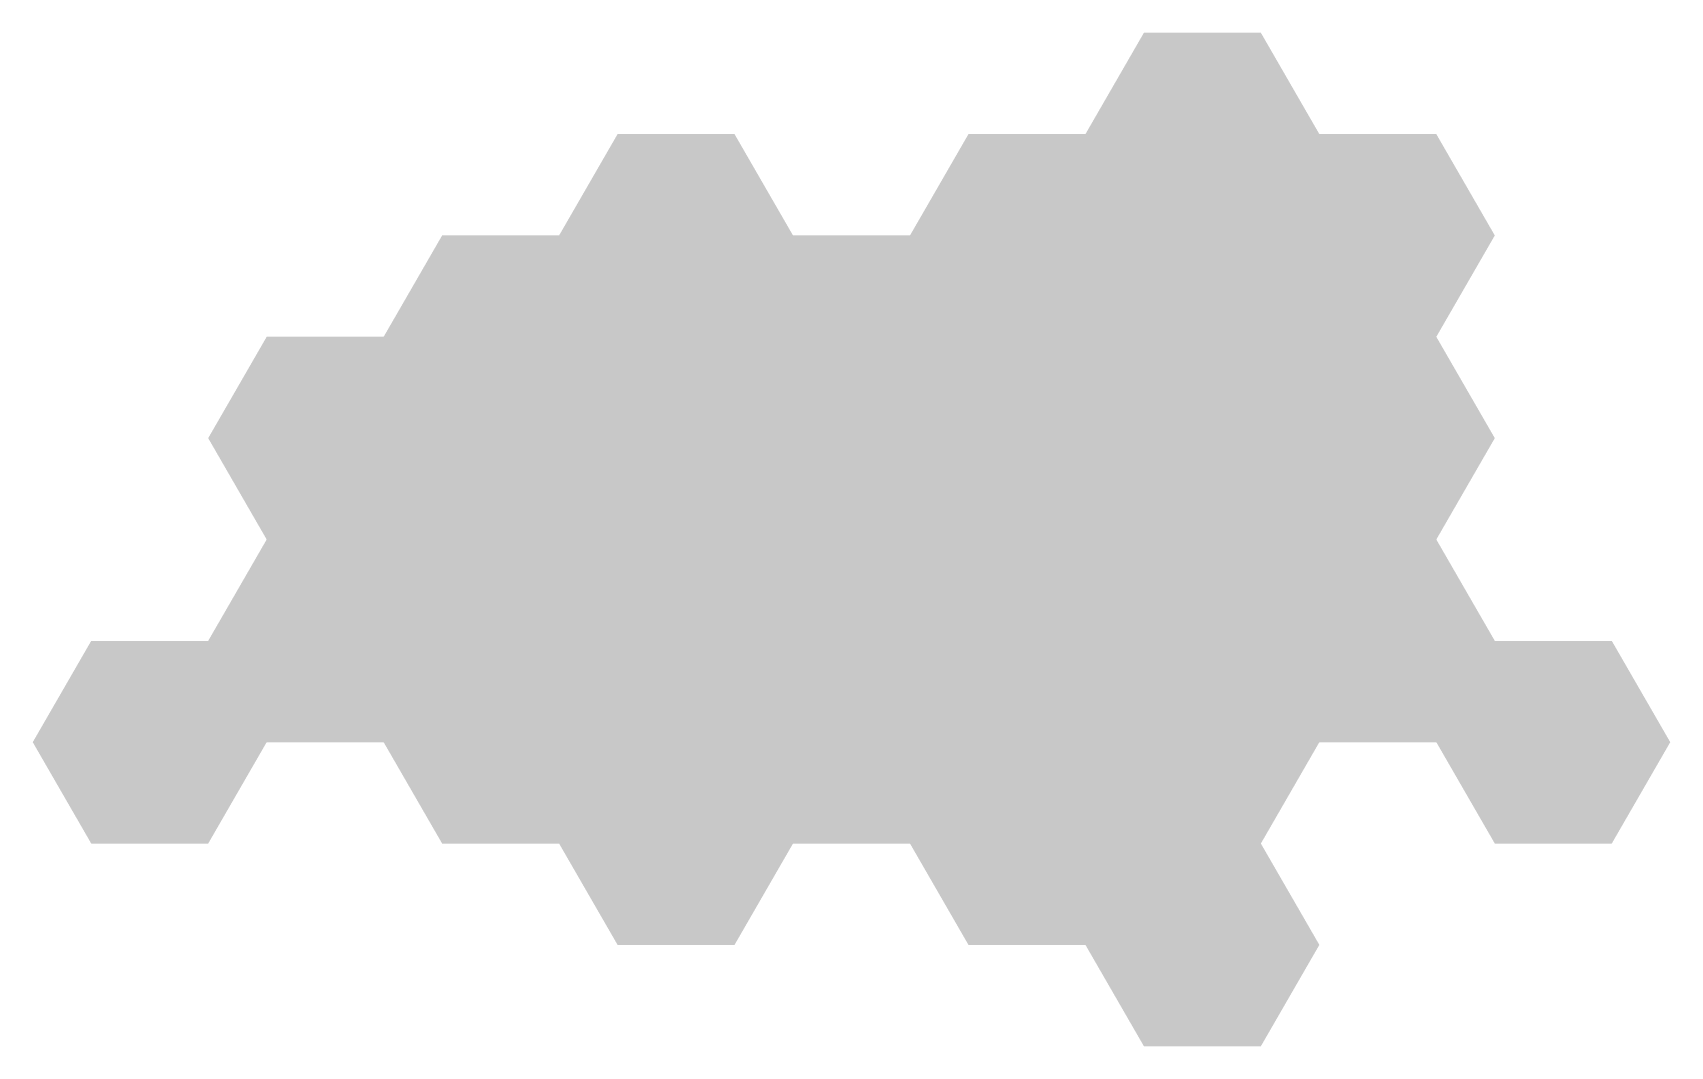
# Model space of a CAD drawing. Header units: inches. Extents: x 2461454 to 2825185, y 1097147 to 1322147.
import ezdxf

# ---------------------------------------------------------------- set-up
doc = ezdxf.new("R2010")
doc.units = ezdxf.units.IN
doc.header["$MEASUREMENT"] = 0

msp = doc.modelspace()

# ---------------------------------------------------------------- hatches: boundary and pattern name
for points in [[(2695281, 1299647), (2708271, 1322147), (2734252, 1322147), (2747242, 1299647), (2734252, 1277147), (2708271, 1277147), (2695281, 1299647)], [(2578367, 1277147), (2591358, 1299647), (2617339, 1299647), (2630329, 1277147), (2617339, 1254647), (2591358, 1254647), (2578367, 1277147)], [(2656310, 1277147), (2669300, 1299647), (2695281, 1299647), (2708271, 1277147), (2695281, 1254647), (2669300, 1254647), (2656310, 1277147)], [(2734252, 1277147), (2747242, 1299647), (2773223, 1299647), (2786214, 1277147), (2773223, 1254647), (2747242, 1254647), (2734252, 1277147)], [(2539396, 1254647), (2552387, 1277147), (2578367, 1277147), (2591358, 1254647), (2578367, 1232147), (2552387, 1232147), (2539396, 1254647)], [(2617339, 1254647), (2630329, 1277147), (2656310, 1277147), (2669300, 1254647), (2656310, 1232147), (2630329, 1232147), (2617339, 1254647)], [(2695281, 1254647), (2708271, 1277147), (2734252, 1277147), (2747242, 1254647), (2734252, 1232147), (2708271, 1232147), (2695281, 1254647)], [(2500425, 1232147), (2513416, 1254647), (2539396, 1254647), (2552387, 1232147), (2539396, 1209647), (2513416, 1209647), (2500425, 1232147)], [(2578367, 1232147), (2591358, 1254647), (2617339, 1254647), (2630329, 1232147), (2617339, 1209647), (2591358, 1209647), (2578367, 1232147)], [(2656310, 1232147), (2669300, 1254647), (2695281, 1254647), (2708271, 1232147), (2695281, 1209647), (2669300, 1209647), (2656310, 1232147)], [(2734252, 1232147), (2747242, 1254647), (2773223, 1254647), (2786214, 1232147), (2773223, 1209647), (2747242, 1209647), (2734252, 1232147)], [(2539396, 1209647), (2552387, 1232147), (2578367, 1232147), (2591358, 1209647), (2578367, 1187147), (2552387, 1187147), (2539396, 1209647)], [(2617339, 1209647), (2630329, 1232147), (2656310, 1232147), (2669300, 1209647), (2656310, 1187147), (2630329, 1187147), (2617339, 1209647)], [(2695281, 1209647), (2708271, 1232147), (2734252, 1232147), (2747242, 1209647), (2734252, 1187147), (2708271, 1187147), (2695281, 1209647)], [(2500425, 1187147), (2513416, 1209647), (2539396, 1209647), (2552387, 1187147), (2539396, 1164647), (2513416, 1164647), (2500425, 1187147)], [(2578367, 1187147), (2591358, 1209647), (2617339, 1209647), (2630329, 1187147), (2617339, 1164647), (2591358, 1164647), (2578367, 1187147)], [(2656310, 1187147), (2669300, 1209647), (2695281, 1209647), (2708271, 1187147), (2695281, 1164647), (2669300, 1164647), (2656310, 1187147)], [(2734252, 1187147), (2747242, 1209647), (2773223, 1209647), (2786214, 1187147), (2773223, 1164647), (2747242, 1164647), (2734252, 1187147)], [(2461454, 1164647), (2474444, 1187147), (2500425, 1187147), (2513416, 1164647), (2500425, 1142147), (2474444, 1142147), (2461454, 1164647)], [(2539396, 1164647), (2552387, 1187147), (2578367, 1187147), (2591358, 1164647), (2578367, 1142147), (2552387, 1142147), (2539396, 1164647)], [(2617339, 1164647), (2630329, 1187147), (2656310, 1187147), (2669300, 1164647), (2656310, 1142147), (2630329, 1142147), (2617339, 1164647)], [(2695281, 1164647), (2708271, 1187147), (2734252, 1187147), (2747242, 1164647), (2734252, 1142147), (2708271, 1142147), (2695281, 1164647)], [(2773223, 1164647), (2786214, 1187147), (2812194, 1187147), (2825185, 1164647), (2812194, 1142147), (2786214, 1142147), (2773223, 1164647)], [(2578367, 1142147), (2591358, 1164647), (2617339, 1164647), (2630329, 1142147), (2617339, 1119647), (2591358, 1119647), (2578367, 1142147)], [(2656310, 1142147), (2669300, 1164647), (2695281, 1164647), (2708271, 1142147), (2695281, 1119647), (2669300, 1119647), (2656310, 1142147)], [(2695281, 1119647), (2708271, 1142147), (2734252, 1142147), (2747242, 1119647), (2734252, 1097147), (2708271, 1097147), (2695281, 1119647)]]:
    msp.add_hatch(color=256).paths.add_polyline_path(points, flags=0)

doc.saveas('drawing.dxf')
